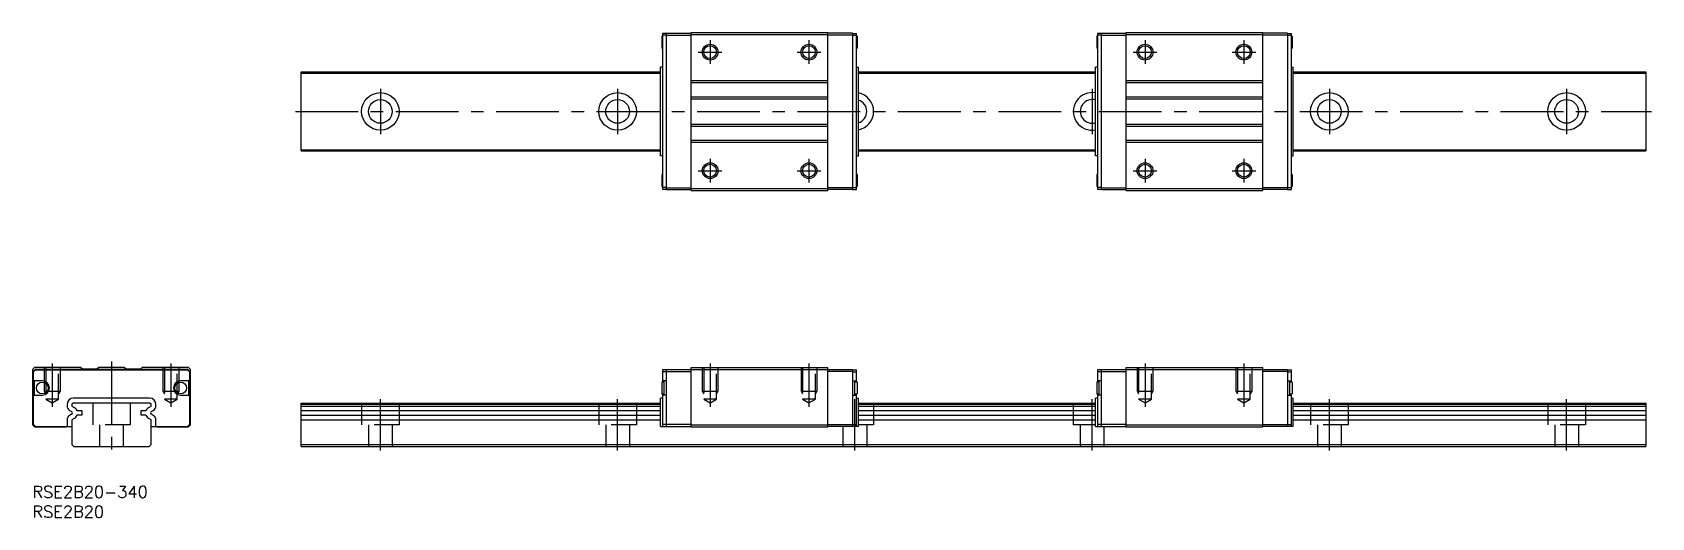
# Model space of a CAD drawing. Extents: x 0 to 409, y -8 to 115.
import ezdxf

# ---------------------------------------------------------------- set-up
doc = ezdxf.new("R2010")
doc.units = 0
doc.header["$LTSCALE"] = 0.5
doc.linetypes.add('CENTER', pattern=[50.8, 31.75, -6.35, 6.35, -6.35])
doc.linetypes.add('DASHED', pattern=[19.05, 12.7, -6.35])
for name, color, linetype in [('MSM_CENTER', 1, 'CENTER'), ('MSM_CONTINUOUS', 7, 'CONTINUOUS'), ('MSM_DASHED', 4, 'DASHED'), ('MSM_NARROW', 5, 'CONTINUOUS'), ('MSM_PART_NUMBER', 7, 'CONTINUOUS')]:
    doc.layers.add(name, color=color, linetype=linetype)
doc.styles.get("Standard").update_dxf_attribs({"font": 'txt.shx', "height": 1, "bigfont": 'bigfont.shx'})

# ---------------------------------------------------------------- blocks, each defined once
blk = doc.blocks.new('*U48')
at = {"layer": 'MSM_PART_NUMBER'}
blk.add_text('RSE2B20-340', height=3, dxfattribs=at).set_placement((0, -3))
blk = doc.blocks.new('*U49')
at = {"layer": 'MSM_PART_NUMBER'}
blk.add_text('RSE2B20', height=3, dxfattribs=at).set_placement((0, -8))

msp = doc.modelspace()

# ---------------------------------------------------------------- linework, layer by layer
at = {"layer": 'MSM_CENTER'}
for p, q in [((171.39, 112.79), (171.39, 106.79)), ((196.39, 112.79), (196.39, 106.79)), ((281.39, 112.79), (281.39, 106.79)), ((306.39, 112.79), (306.39, 106.79)), ((168.39, 109.79), (174.39, 109.79)), ((193.39, 109.79), (199.39, 109.79)), ((278.39, 109.79), (284.39, 109.79)), ((303.39, 109.79), (309.39, 109.79)), ((88, 100.54), (88, 89.04)), ((148, 100.54), (148, 89.04)), ((268, 100.54), (268, 89.04)), ((268, 100.54), (268, 89.04)), ((328, 100.54), (328, 89.04)), ((328, 100.54), (328, 89.04)), ((388, 100.54), (388, 89.04)), ((66.5, 94.79), (409.5, 94.79)), ((171.39, 82.79), (171.39, 76.79)), ((196.39, 82.79), (196.39, 76.79)), ((281.39, 82.79), (281.39, 76.79)), ((306.39, 82.79), (306.39, 76.79)), ((168.39, 79.79), (174.39, 79.79)), ((193.39, 79.79), (199.39, 79.79)), ((278.39, 79.79), (284.39, 79.79)), ((303.39, 79.79), (309.39, 79.79)), ((5, 31), (5, 20.06)), ((20, 31.5), (20, 8.5)), ((35, 31), (35, 20.06)), ((171.39, 31), (171.39, 20.06)), ((196.39, 31), (196.39, 20.06)), ((281.39, 31), (281.39, 20.06)), ((306.39, 31), (306.39, 20.06)), ((88, 9), (88, 22)), ((148, 9), (148, 22)), ((208, 9), (208, 22)), ((268, 9), (268, 22)), ((328, 9), (328, 22)), ((328, 9), (328, 22)), ((388, 9), (388, 22))]:
    msp.add_line(p, q, dxfattribs=at)
at = {"layer": 'MSM_CONTINUOUS'}
for p, q in [((166.59, 74.79), (166.59, 114.79)), ((166.59, 114.79), (201.19, 114.79)), ((201.19, 74.79), (201.19, 114.79)), ((276.59, 74.79), (276.59, 114.79)), ((276.59, 114.79), (311.19, 114.79)), ((311.19, 74.79), (311.19, 114.79)), ((159.19, 113.79), (159.19, 110.79)), ((159.39, 113.79), (159.19, 113.79)), ((159.19, 110.79), (159.39, 110.79)), ((160.39, 114.54), (159.39, 114.54)), ((159.39, 114.54), (159.39, 75.04)), ((160.39, 114.04), (159.39, 114.04)), ((160.39, 74.99), (160.39, 114.59)), ((160.39, 114.59), (166.59, 114.59)), ((160.39, 114.09), (166.59, 114.09)), ((166.59, 114.29), (201.19, 114.29)), ((207.39, 114.59), (201.19, 114.59)), ((207.39, 114.09), (201.19, 114.09)), ((207.39, 114.59), (207.39, 74.99)), ((207.39, 114.54), (208.39, 114.54)), ((207.39, 114.04), (208.39, 114.04)), ((208.39, 75.04), (208.39, 114.54)), ((208.59, 113.79), (208.39, 113.79)), ((208.39, 110.79), (208.59, 110.79)), ((208.59, 113.79), (208.59, 110.79)), ((269.19, 113.79), (269.19, 110.79)), ((269.39, 113.79), (269.19, 113.79)), ((269.19, 110.79), (269.39, 110.79)), ((270.39, 114.54), (269.39, 114.54)), ((269.39, 114.54), (269.39, 75.04)), ((270.39, 114.04), (269.39, 114.04)), ((270.39, 74.99), (270.39, 114.59)), ((270.39, 114.59), (276.59, 114.59)), ((270.39, 114.09), (276.59, 114.09)), ((276.59, 114.29), (311.19, 114.29)), ((317.39, 114.59), (311.19, 114.59)), ((317.39, 114.09), (311.19, 114.09)), ((317.39, 114.59), (317.39, 74.99)), ((317.39, 114.54), (318.39, 114.54)), ((317.39, 114.04), (318.39, 114.04)), ((318.39, 75.04), (318.39, 114.54)), ((318.59, 113.79), (318.39, 113.79)), ((318.39, 110.79), (318.59, 110.79)), ((318.59, 113.79), (318.59, 110.79)), ((68, 84.79), (68, 104.79)), ((68, 104.79), (158.89, 104.79)), ((68, 104.49), (158.89, 104.49)), ((159.39, 106.02), (158.89, 106.02)), ((158.89, 83.56), (158.89, 106.02)), ((166.59, 102.59), (201.19, 102.59)), ((208.39, 106.02), (208.89, 106.02)), ((208.89, 83.56), (208.89, 106.02)), ((208.89, 104.79), (268.89, 104.79)), ((208.89, 104.49), (268.89, 104.49)), ((269.39, 106.02), (268.89, 106.02)), ((268.89, 83.56), (268.89, 106.02)), ((276.59, 102.59), (311.19, 102.59)), ((318.39, 106.02), (318.89, 106.02)), ((318.89, 83.56), (318.89, 106.02)), ((318.89, 104.79), (408, 104.79)), ((318.89, 104.49), (408, 104.49)), ((408, 104.79), (408, 84.79)), ((166.59, 102.09), (201.19, 102.09)), ((166.59, 98.49), (201.19, 98.49)), ((276.59, 102.09), (311.19, 102.09)), ((276.59, 98.49), (311.19, 98.49)), ((166.59, 97.99), (201.19, 97.99)), ((276.59, 97.99), (311.19, 97.99)), ((166.59, 91.59), (201.19, 91.59)), ((166.59, 91.09), (201.19, 91.09)), ((276.59, 91.59), (311.19, 91.59)), ((276.59, 91.09), (311.19, 91.09)), ((166.59, 87.49), (201.19, 87.49)), ((166.59, 86.99), (201.19, 86.99)), ((276.59, 87.49), (311.19, 87.49)), ((276.59, 86.99), (311.19, 86.99)), ((68, 85.09), (158.89, 85.09)), ((68, 84.79), (158.89, 84.79)), ((159.39, 83.56), (158.89, 83.56)), ((208.39, 83.56), (208.89, 83.56)), ((208.89, 85.09), (268.89, 85.09)), ((208.89, 84.79), (268.89, 84.79)), ((269.39, 83.56), (268.89, 83.56)), ((318.39, 83.56), (318.89, 83.56)), ((318.89, 85.09), (408, 85.09)), ((318.89, 84.79), (408, 84.79)), ((159.19, 78.79), (159.19, 75.79)), ((159.39, 78.79), (159.19, 78.79)), ((208.59, 78.79), (208.39, 78.79)), ((208.59, 78.79), (208.59, 75.79)), ((269.19, 78.79), (269.19, 75.79)), ((269.39, 78.79), (269.19, 78.79)), ((318.59, 78.79), (318.39, 78.79)), ((318.59, 78.79), (318.59, 75.79)), ((159.19, 75.79), (159.39, 75.79)), ((160.39, 75.54), (159.39, 75.54)), ((160.39, 75.04), (159.39, 75.04)), ((160.39, 75.49), (166.59, 75.49)), ((160.39, 74.99), (166.59, 74.99)), ((166.59, 75.29), (201.19, 75.29)), ((166.59, 74.79), (201.19, 74.79)), ((207.39, 75.49), (201.19, 75.49)), ((207.39, 74.99), (201.19, 74.99)), ((207.39, 75.54), (208.39, 75.54)), ((207.39, 75.04), (208.39, 75.04)), ((208.39, 75.79), (208.59, 75.79)), ((269.19, 75.79), (269.39, 75.79)), ((270.39, 75.54), (269.39, 75.54)), ((270.39, 75.04), (269.39, 75.04)), ((270.39, 75.49), (276.59, 75.49)), ((270.39, 74.99), (276.59, 74.99)), ((276.59, 75.29), (311.19, 75.29)), ((276.59, 74.79), (311.19, 74.79)), ((317.39, 75.49), (311.19, 75.49)), ((317.39, 74.99), (311.19, 74.99)), ((317.39, 75.54), (318.39, 75.54)), ((317.39, 75.04), (318.39, 75.04)), ((318.39, 75.79), (318.59, 75.79)), ((0.5, 30), (0, 29.5)), ((0, 29.5), (0, 15.5)), ((0.7, 29.5), (0.2, 29)), ((0.2, 29), (0.2, 15.6)), ((0.25, 28.9), (0.75, 29.4)), ((0.25, 26.6), (0.25, 28.9)), ((12.2, 30), (0.5, 30)), ((39.3, 29.5), (0.7, 29.5)), ((0.75, 29.4), (39.25, 29.4)), ((12.7, 29.55), (12.2, 30)), ((16.3, 29.55), (12.7, 29.55)), ((16.8, 30), (16.3, 29.55)), ((23.2, 30), (16.8, 30)), ((23.7, 29.55), (23.2, 30)), ((27.3, 29.55), (23.7, 29.55)), ((27.8, 30), (27.3, 29.55)), ((39.5, 30), (27.8, 30)), ((39.25, 29.4), (39.75, 28.9)), ((39.8, 29), (39.3, 29.5)), ((40, 29.5), (39.5, 30)), ((39.75, 28.9), (39.75, 26.6)), ((39.8, 15.6), (39.8, 29)), ((40, 15.5), (40, 29.5)), ((159.39, 29.4), (159.39, 26.3)), ((160.39, 29.4), (159.39, 29.4)), ((160.39, 28.9), (159.39, 28.9)), ((160.39, 15.1), (160.39, 29.5)), ((160.39, 29.5), (207.39, 29.5)), ((160.39, 29), (166.59, 29)), ((166.59, 15), (166.59, 30)), ((166.59, 30), (201.19, 30)), ((201.19, 15), (201.19, 30)), ((207.39, 29), (201.19, 29)), ((207.39, 29.5), (207.39, 15.1)), ((207.39, 29.4), (208.39, 29.4)), ((207.39, 28.9), (208.39, 28.9)), ((208.39, 26.3), (208.39, 29.4)), ((269.39, 29.4), (269.39, 26.3)), ((270.39, 29.4), (269.39, 29.4)), ((270.39, 28.9), (269.39, 28.9)), ((270.39, 15.1), (270.39, 29.5)), ((270.39, 29.5), (317.39, 29.5)), ((270.39, 29), (276.59, 29)), ((276.59, 15), (276.59, 30)), ((276.59, 30), (311.19, 30)), ((311.19, 15), (311.19, 30)), ((317.39, 29), (311.19, 29)), ((317.39, 29.5), (317.39, 15.1)), ((317.39, 29.4), (318.39, 29.4)), ((317.39, 28.9), (318.39, 28.9)), ((318.39, 26.3), (318.39, 29.4)), ((2.5, 26.6), (0.25, 26.6)), ((0.45, 26.6), (0.45, 23)), ((39.75, 26.6), (37.5, 26.6)), ((39.55, 23), (39.55, 26.6)), ((159.79, 26.3), (159.19, 26.3)), ((159.19, 26.3), (159.19, 23.3)), ((160.39, 26.6), (159.39, 26.6)), ((159.79, 23), (159.79, 26.6)), ((207.39, 26.6), (208.39, 26.6)), ((207.99, 23), (207.99, 26.6)), ((208.59, 26.3), (207.99, 26.3)), ((208.59, 26.3), (208.59, 23.3)), ((269.79, 26.3), (269.19, 26.3)), ((269.19, 26.3), (269.19, 23.3)), ((270.39, 26.6), (269.39, 26.6)), ((269.79, 23), (269.79, 26.6)), ((317.39, 26.6), (318.39, 26.6)), ((317.99, 23), (317.99, 26.6)), ((318.59, 26.3), (317.99, 26.3)), ((318.59, 26.3), (318.59, 23.3)), ((0.25, 23), (2.5, 23)), ((0.25, 15.6), (0.25, 23)), ((8.77, 20.63), (8.77, 20.26)), ((10.3, 21), (10, 20.7)), ((10, 20.7), (10, 20.22)), ((29.7, 21), (10.3, 21)), ((29.63, 22.23), (10.37, 22.23)), ((30, 20.7), (29.7, 21)), ((30, 20.22), (30, 20.7)), ((31.23, 20.26), (31.23, 20.63)), ((37.5, 23), (39.75, 23)), ((39.75, 23), (39.75, 15.6)), ((68, 10), (68, 21)), ((68, 21), (158.89, 21)), ((68, 20.7), (158.89, 20.7)), ((158.89, 15.1), (158.89, 22.23)), ((159.39, 22.23), (158.89, 22.23)), ((159.19, 23.3), (159.79, 23.3)), ((159.39, 23.3), (159.39, 15.1)), ((160.39, 23), (159.39, 23)), ((207.39, 23), (208.39, 23)), ((207.99, 23.3), (208.59, 23.3)), ((208.39, 15.1), (208.39, 23.3)), ((208.39, 22.23), (208.89, 22.23)), ((208.89, 15.1), (208.89, 22.23)), ((208.89, 21), (268.89, 21)), ((208.89, 20.7), (268.89, 20.7)), ((268.89, 15.1), (268.89, 22.23)), ((269.39, 22.23), (268.89, 22.23)), ((269.19, 23.3), (269.79, 23.3)), ((269.39, 23.3), (269.39, 15.1)), ((270.39, 23), (269.39, 23)), ((317.39, 23), (318.39, 23)), ((317.99, 23.3), (318.59, 23.3)), ((318.39, 15.1), (318.39, 23.3)), ((318.39, 22.23), (318.89, 22.23)), ((318.89, 15.1), (318.89, 22.23)), ((318.89, 21), (408, 21)), ((318.89, 20.7), (408, 20.7)), ((408, 21), (408, 10)), ((8.77, 16.74), (8.77, 15.1)), ((9.42, 19.14), (9.93, 18.85)), ((9.93, 18.15), (9.42, 17.86)), ((10, 20.22), (10.56, 19.9)), ((10.56, 17.1), (10, 16.78)), ((10, 16.78), (10, 10.5)), ((11.28, 19.1), (12.5, 19.1)), ((12.5, 17.9), (11.28, 17.9)), ((12.5, 19.1), (12.5, 17.9)), ((27.5, 17.9), (27.5, 19.1)), ((27.5, 19.1), (28.72, 19.1)), ((28.72, 17.9), (27.5, 17.9)), ((29.44, 19.9), (30, 20.22)), ((30, 16.78), (29.44, 17.1)), ((30, 10.5), (30, 16.78)), ((30.07, 18.85), (30.58, 19.14)), ((30.58, 17.86), (30.07, 18.15)), ((31.23, 15.1), (31.23, 16.74)), ((68, 20.22), (158.89, 20.22)), ((68, 19.1), (158.89, 19.1)), ((68, 17.9), (158.89, 17.9)), ((68, 16.78), (158.89, 16.78)), ((208.89, 20.22), (268.89, 20.22)), ((208.89, 19.1), (268.89, 19.1)), ((208.89, 17.9), (268.89, 17.9)), ((208.89, 16.78), (268.89, 16.78)), ((318.89, 20.22), (408, 20.22)), ((318.89, 19.1), (408, 19.1)), ((318.89, 17.9), (408, 17.9)), ((318.89, 16.78), (408, 16.78)), ((0, 15.5), (0.5, 15)), ((0.2, 15.6), (0.7, 15.1)), ((0.75, 15.1), (0.25, 15.6)), ((0.5, 15), (8.53, 15)), ((0.7, 15.1), (10, 15.1)), ((8.53, 15), (8.74, 15.1)), ((30, 15.1), (39.3, 15.1)), ((31.26, 15.1), (31.47, 15)), ((31.47, 15), (39.5, 15)), ((39.75, 15.6), (39.25, 15.1)), ((39.3, 15.1), (39.8, 15.6)), ((39.5, 15), (40, 15.5)), ((158.89, 15.1), (166.54, 15.1)), ((166.59, 15.6), (159.39, 15.6)), ((166.54, 15.1), (166.54, 15.15)), ((166.54, 15.15), (166.59, 15.15)), ((166.59, 15.5), (201.19, 15.5)), ((166.59, 15), (201.19, 15)), ((201.19, 15.6), (208.39, 15.6)), ((201.24, 15.15), (201.19, 15.15)), ((201.24, 15.15), (201.24, 15.1)), ((208.89, 15.1), (201.24, 15.1)), ((268.89, 15.1), (276.54, 15.1)), ((276.59, 15.6), (269.39, 15.6)), ((276.54, 15.1), (276.54, 15.15)), ((276.54, 15.15), (276.59, 15.15)), ((276.59, 15.5), (311.19, 15.5)), ((276.59, 15), (311.19, 15)), ((311.19, 15.6), (318.39, 15.6)), ((311.24, 15.15), (311.19, 15.15)), ((311.24, 15.15), (311.24, 15.1)), ((318.89, 15.1), (311.24, 15.1)), ((10, 10.5), (10.5, 10)), ((10.5, 10), (29.5, 10)), ((29.5, 10), (30, 10.5)), ((68, 10.5), (408, 10.5)), ((68, 10), (408, 10))]:
    msp.add_line(p, q, dxfattribs=at)
for centre, radius in [((171.39, 109.79), 1.62), ((196.39, 109.79), 1.62), ((281.39, 109.79), 1.62), ((306.39, 109.79), 1.62), ((88, 94.79), 4.75), ((148, 94.79), 4.75), ((328, 94.79), 4.75), ((328, 94.79), 4.75), ((388, 94.79), 4.75), ((88, 94.79), 3), ((148, 94.79), 3), ((328, 94.79), 3), ((328, 94.79), 3), ((388, 94.79), 3), ((171.39, 79.79), 1.62), ((196.39, 79.79), 1.62), ((281.39, 79.79), 1.62), ((306.39, 79.79), 1.62), ((2.5, 24.8), 1.5), ((37.5, 24.8), 1.5)]:
    msp.add_circle(centre, radius, dxfattribs=at)
for centre, radius, start, end in [((208, 94.79), 4.75, 280.8109, 79.1891), ((268, 94.79), 4.75, 79.1891, 280.8109), ((268, 94.79), 4.75, 79.1891, 280.8109), ((208, 94.79), 3, 287.2765, 72.7235), ((268, 94.79), 3, 72.7235, 287.2765), ((268, 94.79), 3, 72.7235, 287.2765), ((2.5, 24.8), 1.8, 270, 90), ((37.5, 24.8), 1.8, 90, 270), ((10.37, 20.63), 1.6, 90, 180), ((29.63, 20.63), 1.6, 0, 90), ((10.07, 20.26), 1.3, 180, 239.9972), ((10.07, 16.74), 1.3, 120.0028, 180), ((9.73, 18.5), 0.4, 300.0028, 59.9972), ((9.69, 18.38), 1.75, 24.1151, 60.0008), ((9.69, 18.62), 1.75, 299.9992, 335.8849), ((30.31, 18.38), 1.75, 119.9992, 155.8849), ((30.31, 18.62), 1.75, 204.1151, 240.0008), ((30.27, 18.5), 0.4, 120.0028, 239.9972), ((29.93, 20.26), 1.3, 300.0028, 0), ((29.93, 16.74), 1.3, 0, 59.9972)]:
    msp.add_arc(centre, radius, start, end, dxfattribs=at)
at = {"layer": 'MSM_DASHED'}
for p, q in [((3, 30), (3, 24)), ((3.38, 30), (3.38, 22)), ((6.62, 22), (6.62, 30)), ((7, 30), (7, 24)), ((33, 30), (33, 24)), ((33.38, 30), (33.38, 22)), ((36.62, 22), (36.62, 30)), ((37, 30), (37, 24)), ((169.39, 30), (169.39, 24)), ((169.77, 30), (169.77, 22)), ((173.01, 22), (173.01, 30)), ((173.39, 30), (173.39, 24)), ((194.39, 30), (194.39, 24)), ((194.77, 30), (194.77, 22)), ((198.01, 22), (198.01, 30)), ((198.39, 30), (198.39, 24)), ((279.39, 30), (279.39, 24)), ((279.77, 30), (279.77, 22)), ((283.01, 22), (283.01, 30)), ((283.39, 30), (283.39, 24)), ((304.39, 30), (304.39, 24)), ((304.77, 30), (304.77, 22)), ((308.01, 22), (308.01, 30)), ((308.39, 30), (308.39, 24)), ((3, 24), (7, 24)), ((3, 24), (3.38, 23.34)), ((3.38, 22), (5, 21.06)), ((6.62, 22), (3.38, 22)), ((5, 21.06), (6.62, 22)), ((7, 24), (6.62, 23.34)), ((15.25, 21), (15.25, 15.5)), ((24.75, 21), (24.75, 15.5)), ((33, 24), (37, 24)), ((33, 24), (33.38, 23.34)), ((33.38, 22), (35, 21.06)), ((36.62, 22), (33.38, 22)), ((35, 21.06), (36.62, 22)), ((37, 24), (36.62, 23.34)), ((83.25, 21), (83.25, 15.5)), ((92.75, 21), (92.75, 15.5)), ((143.25, 21), (143.25, 15.5)), ((152.75, 21), (152.75, 15.5)), ((169.39, 24), (173.39, 24)), ((169.39, 24), (169.77, 23.34)), ((169.77, 22), (171.39, 21.06)), ((173.01, 22), (169.77, 22)), ((171.39, 21.06), (173.01, 22)), ((173.39, 24), (173.01, 23.34)), ((194.39, 24), (198.39, 24)), ((194.39, 24), (194.77, 23.34)), ((194.77, 22), (196.39, 21.06)), ((198.01, 22), (194.77, 22)), ((196.39, 21.06), (198.01, 22)), ((198.39, 24), (198.01, 23.34)), ((212.75, 21), (212.75, 15.5)), ((263.25, 21), (263.25, 15.5)), ((279.39, 24), (283.39, 24)), ((279.39, 24), (279.77, 23.34)), ((279.77, 22), (281.39, 21.06)), ((283.01, 22), (279.77, 22)), ((281.39, 21.06), (283.01, 22)), ((283.39, 24), (283.01, 23.34)), ((304.39, 24), (308.39, 24)), ((304.39, 24), (304.77, 23.34)), ((304.77, 22), (306.39, 21.06)), ((308.01, 22), (304.77, 22)), ((306.39, 21.06), (308.01, 22)), ((308.39, 24), (308.01, 23.34)), ((323.25, 21), (323.25, 15.5)), ((323.25, 21), (323.25, 15.5)), ((332.75, 21), (332.75, 15.5)), ((332.75, 21), (332.75, 15.5)), ((383.25, 21), (383.25, 15.5)), ((392.75, 21), (392.75, 15.5)), ((24.75, 15.5), (15.25, 15.5)), ((17, 15.5), (17, 10)), ((23, 15.5), (23, 10)), ((92.75, 15.5), (83.25, 15.5)), ((85, 15.5), (85, 10)), ((91, 15.5), (91, 10)), ((152.75, 15.5), (143.25, 15.5)), ((145, 15.5), (145, 10)), ((151, 15.5), (151, 10)), ((205, 15.1), (205, 10)), ((212.75, 15.5), (208.89, 15.5)), ((211, 15.5), (211, 10)), ((268.89, 15.5), (263.25, 15.5)), ((265, 15.5), (265, 10)), ((271, 15.1), (271, 10)), ((332.75, 15.5), (323.25, 15.5)), ((332.75, 15.5), (323.25, 15.5)), ((325, 15.5), (325, 10)), ((325, 15.5), (325, 10)), ((331, 15.5), (331, 10)), ((331, 15.5), (331, 10)), ((392.75, 15.5), (383.25, 15.5)), ((385, 15.5), (385, 10)), ((391, 15.5), (391, 10))]:
    msp.add_line(p, q, dxfattribs=at)
at = {"layer": 'MSM_NARROW'}
for centre in [(171.39, 109.79), (196.39, 109.79), (281.39, 109.79), (306.39, 109.79), (171.39, 79.79), (196.39, 79.79), (281.39, 79.79), (306.39, 79.79)]:
    msp.add_circle(centre, 2, dxfattribs=at)

# ---------------------------------------------------------------- block references
at = {"layer": 'MSM_CONTINUOUS'}
for name in ['*U48', '*U49']:
    msp.add_blockref(name, (0, 0), dxfattribs=at)

doc.saveas('drawing.dxf')
